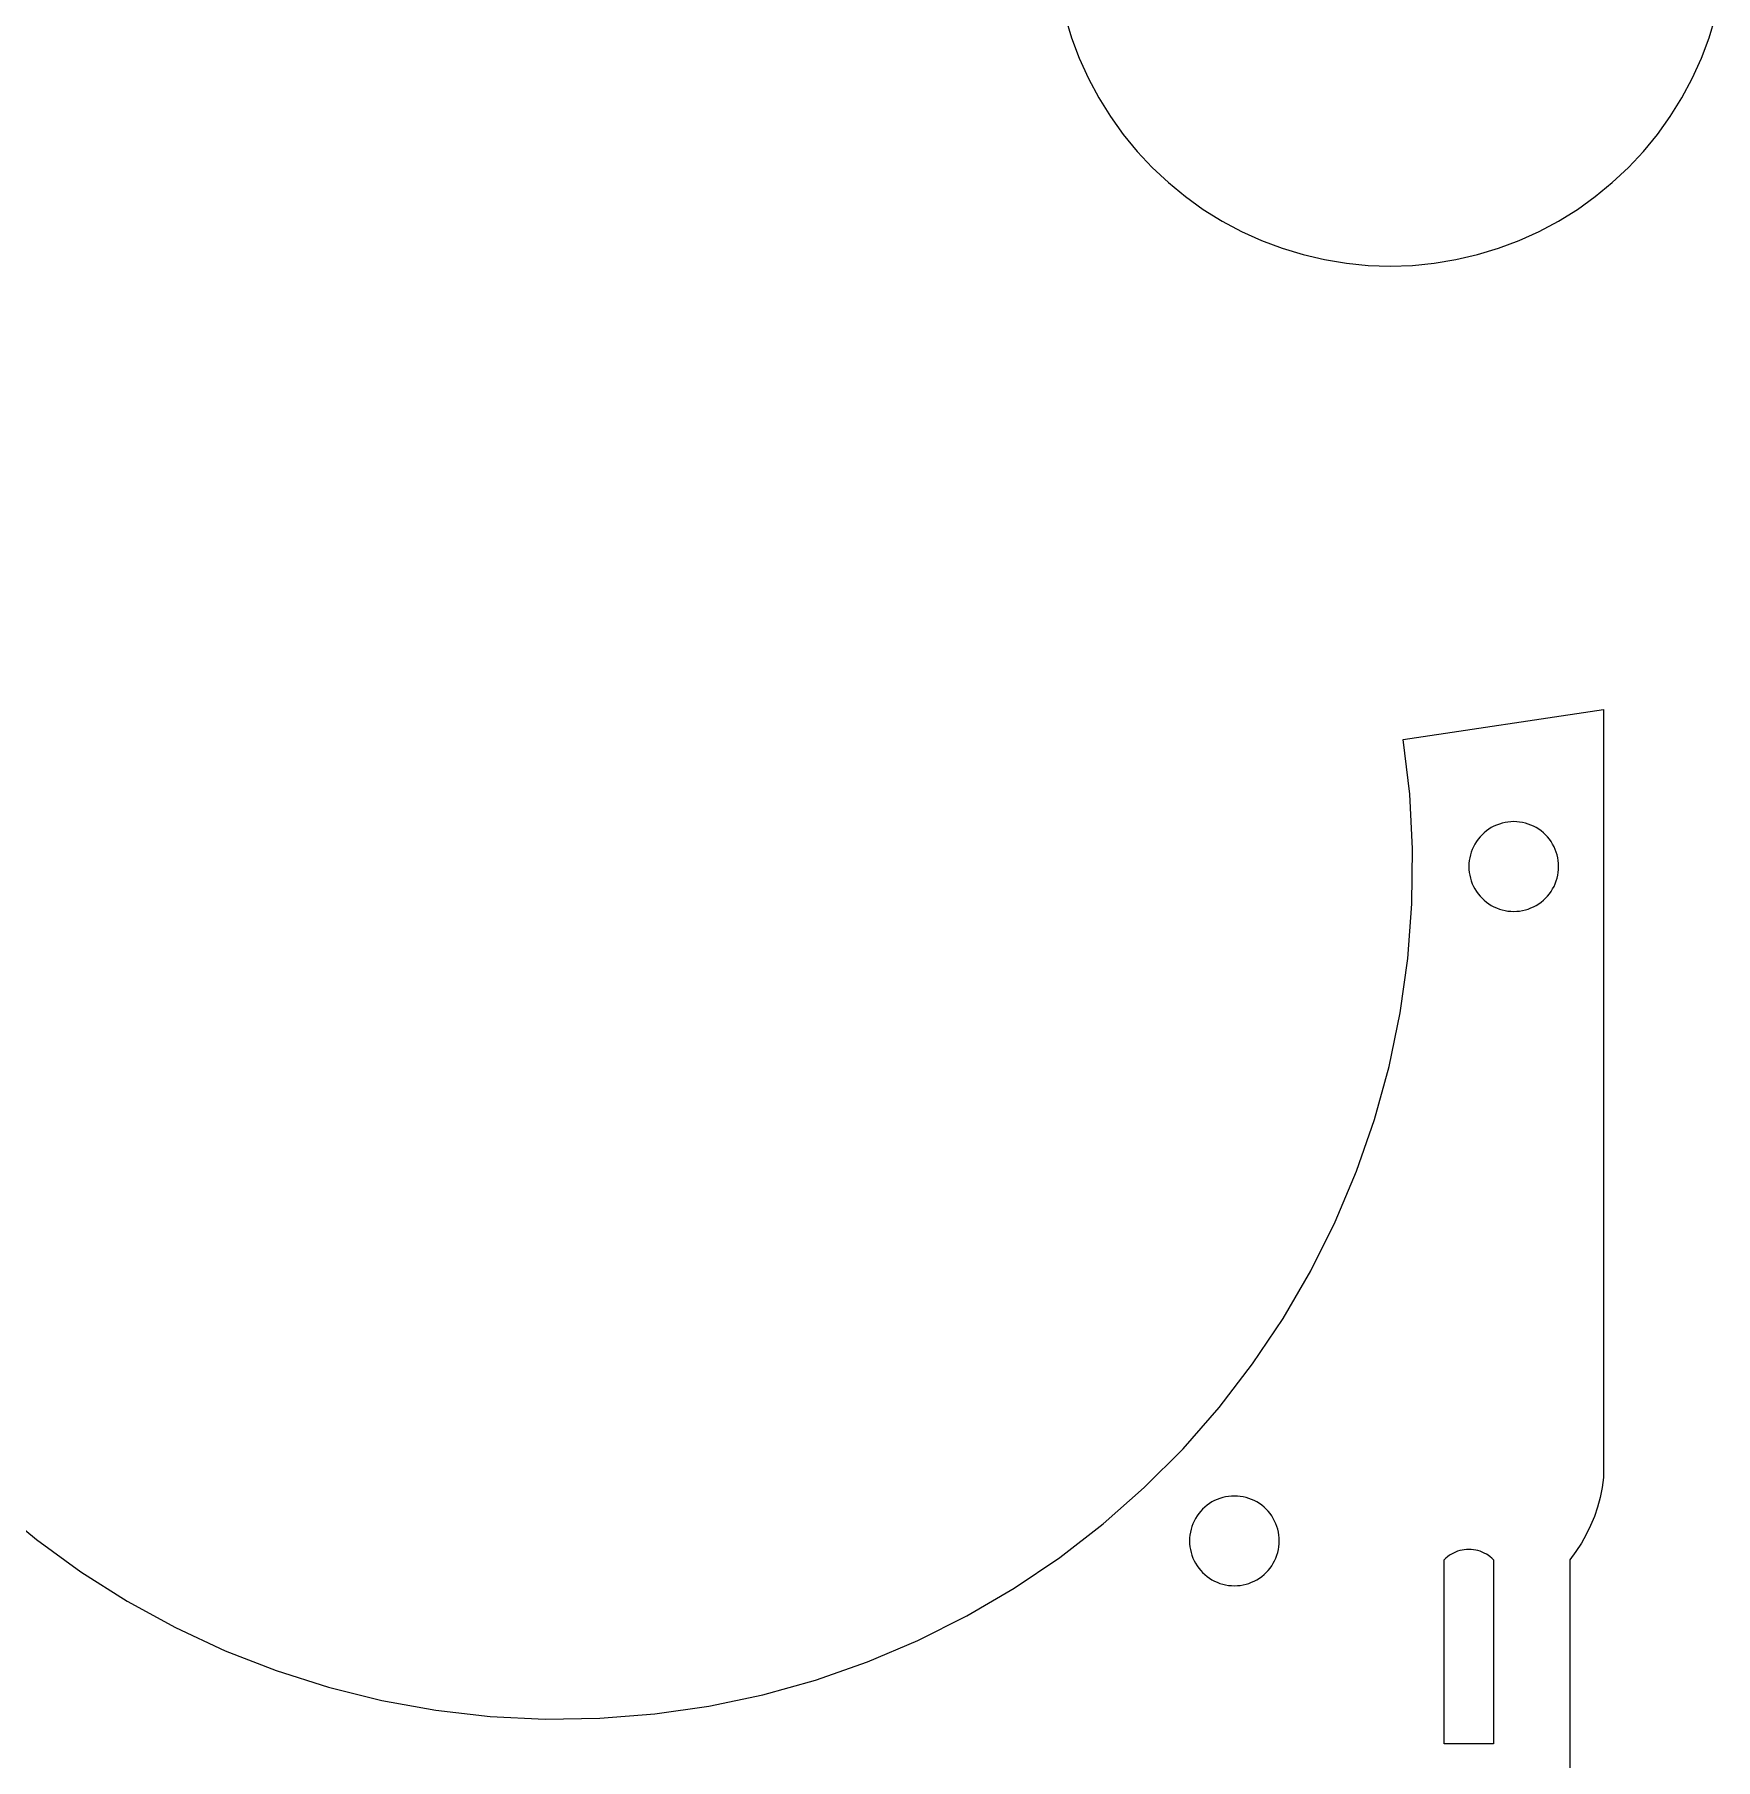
# Model space of a CAD drawing. Extents: x -403 to 403, y -278 to 278.
# Drawn here: x -326.4 to -251.5, y -26.2 to 50.6 of the extents above; entities that cross this region are included whole.
import ezdxf

# ---------------------------------------------------------------- set-up
doc = ezdxf.new("R2010")
doc.units = 0
doc.layers.get('0').update_dxf_attribs({"linetype": 'CONTINUOUS'})

msp = doc.modelspace()

# ---------------------------------------------------------------- linework, layer by layer
for p, q in [((-280.517, 51.423), (-280.232, 50.484)), ((-251.824, 50.484), (-251.539, 51.423)), ((-280.232, 50.484), (-279.886, 49.565)), ((-252.17, 49.565), (-251.824, 50.484)), ((-279.886, 49.565), (-279.481, 48.671)), ((-252.575, 48.671), (-252.17, 49.565)), ((-279.481, 48.671), (-279.018, 47.805)), ((-253.038, 47.805), (-252.575, 48.671)), ((-279.018, 47.805), (-278.5, 46.972)), ((-253.556, 46.972), (-253.038, 47.805)), ((-278.5, 46.972), (-277.928, 46.174)), ((-254.128, 46.174), (-253.556, 46.972)), ((-277.928, 46.174), (-277.306, 45.415)), ((-254.75, 45.415), (-254.128, 46.174)), ((-277.306, 45.415), (-276.635, 44.699)), ((-255.421, 44.699), (-254.75, 45.415)), ((-276.635, 44.699), (-275.918, 44.028)), ((-256.138, 44.028), (-255.421, 44.699)), ((-275.918, 44.028), (-275.159, 43.405)), ((-256.897, 43.405), (-256.138, 44.028)), ((-275.159, 43.405), (-274.362, 42.833)), ((-257.695, 42.833), (-256.897, 43.405)), ((-274.362, 42.833), (-273.528, 42.315)), ((-273.528, 42.315), (-272.662, 41.852)), ((-259.394, 41.852), (-258.528, 42.315)), ((-258.528, 42.315), (-257.695, 42.833)), ((-272.662, 41.852), (-271.768, 41.447)), ((-260.288, 41.447), (-259.394, 41.852)), ((-271.768, 41.447), (-270.85, 41.101)), ((-270.85, 41.101), (-269.91, 40.816)), ((-269.91, 40.816), (-268.954, 40.594)), ((-263.102, 40.594), (-262.146, 40.816)), ((-262.146, 40.816), (-261.206, 41.101)), ((-261.206, 41.101), (-260.288, 41.447)), ((-268.954, 40.594), (-267.986, 40.434)), ((-267.986, 40.434), (-267.009, 40.337)), ((-267.009, 40.337), (-266.028, 40.305)), ((-266.028, 40.305), (-265.047, 40.337)), ((-265.047, 40.337), (-264.07, 40.434)), ((-264.07, 40.434), (-263.102, 40.594)), ((-265.451, 19.205), (-256.528, 20.549)), ((-256.528, 20.549), (-256.528, -13.678)), ((-265.165, 16.777), (-265.451, 19.205)), ((-265.036, 14.335), (-265.165, 16.777)), ((-261.293, 15.396), (-261.412, 15.342)), ((-261.17, 15.442), (-261.293, 15.396)), ((-261.045, 15.48), (-261.17, 15.442)), ((-260.918, 15.51), (-261.045, 15.48)), ((-260.789, 15.531), (-260.918, 15.51)), ((-260.658, 15.544), (-260.789, 15.531)), ((-260.528, 15.549), (-260.658, 15.544)), ((-260.397, 15.544), (-260.528, 15.549)), ((-260.267, 15.531), (-260.397, 15.544)), ((-260.137, 15.51), (-260.267, 15.531)), ((-260.01, 15.48), (-260.137, 15.51)), ((-259.885, 15.442), (-260.01, 15.48)), ((-259.762, 15.396), (-259.885, 15.442)), ((-259.643, 15.342), (-259.762, 15.396)), ((-262.191, 14.66), (-262.26, 14.549)), ((-262.114, 14.766), (-262.191, 14.66)), ((-262.031, 14.867), (-262.114, 14.766)), ((-261.942, 14.963), (-262.031, 14.867)), ((-261.846, 15.052), (-261.942, 14.963)), ((-261.745, 15.135), (-261.846, 15.052)), ((-261.639, 15.211), (-261.745, 15.135)), ((-261.528, 15.281), (-261.639, 15.211)), ((-261.412, 15.342), (-261.528, 15.281)), ((-259.528, 15.281), (-259.643, 15.342)), ((-259.416, 15.211), (-259.528, 15.281)), ((-259.31, 15.135), (-259.416, 15.211)), ((-259.209, 15.052), (-259.31, 15.135)), ((-259.113, 14.963), (-259.209, 15.052)), ((-259.024, 14.867), (-259.113, 14.963)), ((-258.941, 14.766), (-259.024, 14.867)), ((-258.865, 14.66), (-258.941, 14.766)), ((-258.796, 14.549), (-258.865, 14.66)), ((-265.064, 11.89), (-265.036, 14.335)), ((-262.489, 13.939), (-262.511, 13.81)), ((-262.459, 14.066), (-262.489, 13.939)), ((-262.421, 14.191), (-262.459, 14.066)), ((-262.375, 14.314), (-262.421, 14.191)), ((-262.321, 14.433), (-262.375, 14.314)), ((-262.26, 14.549), (-262.321, 14.433)), ((-258.734, 14.433), (-258.796, 14.549)), ((-258.68, 14.314), (-258.734, 14.433)), ((-258.634, 14.191), (-258.68, 14.314)), ((-258.596, 14.066), (-258.634, 14.191)), ((-258.566, 13.939), (-258.596, 14.066)), ((-258.545, 13.81), (-258.566, 13.939)), ((-262.523, 13.679), (-262.528, 13.549)), ((-262.528, 13.549), (-262.523, 13.418)), ((-262.511, 13.81), (-262.523, 13.679)), ((-262.523, 13.418), (-262.511, 13.287)), ((-262.511, 13.287), (-262.489, 13.158)), ((-262.489, 13.158), (-262.459, 13.031)), ((-258.596, 13.031), (-258.566, 13.158)), ((-258.566, 13.158), (-258.545, 13.287)), ((-258.532, 13.679), (-258.545, 13.81)), ((-258.545, 13.287), (-258.532, 13.418)), ((-258.528, 13.549), (-258.532, 13.679)), ((-258.532, 13.418), (-258.528, 13.549)), ((-262.459, 13.031), (-262.421, 12.906)), ((-262.421, 12.906), (-262.375, 12.783)), ((-262.375, 12.783), (-262.321, 12.664)), ((-262.321, 12.664), (-262.26, 12.549)), ((-262.26, 12.549), (-262.191, 12.437)), ((-262.191, 12.437), (-262.114, 12.331)), ((-262.114, 12.331), (-262.031, 12.23)), ((-259.024, 12.23), (-258.941, 12.331)), ((-258.941, 12.331), (-258.865, 12.437)), ((-258.865, 12.437), (-258.796, 12.549)), ((-258.796, 12.549), (-258.734, 12.664)), ((-258.734, 12.664), (-258.68, 12.783)), ((-258.68, 12.783), (-258.634, 12.906)), ((-258.634, 12.906), (-258.596, 13.031)), ((-265.249, 9.452), (-265.064, 11.89)), ((-262.031, 12.23), (-261.942, 12.134)), ((-261.942, 12.134), (-261.846, 12.045)), ((-261.846, 12.045), (-261.745, 11.962)), ((-261.745, 11.962), (-261.639, 11.886)), ((-261.639, 11.886), (-261.528, 11.816)), ((-261.528, 11.816), (-261.412, 11.755)), ((-261.412, 11.755), (-261.293, 11.701)), ((-261.293, 11.701), (-261.17, 11.655)), ((-261.17, 11.655), (-261.045, 11.617)), ((-261.045, 11.617), (-260.918, 11.587)), ((-260.918, 11.587), (-260.789, 11.566)), ((-260.789, 11.566), (-260.658, 11.553)), ((-260.658, 11.553), (-260.528, 11.549)), ((-260.528, 11.549), (-260.397, 11.553)), ((-260.397, 11.553), (-260.267, 11.566)), ((-260.267, 11.566), (-260.137, 11.587)), ((-260.137, 11.587), (-260.01, 11.617)), ((-260.01, 11.617), (-259.885, 11.655)), ((-259.885, 11.655), (-259.762, 11.701)), ((-259.762, 11.701), (-259.643, 11.755)), ((-259.643, 11.755), (-259.528, 11.816)), ((-259.528, 11.816), (-259.416, 11.886)), ((-259.416, 11.886), (-259.31, 11.962)), ((-259.31, 11.962), (-259.209, 12.045)), ((-259.209, 12.045), (-259.113, 12.134)), ((-259.113, 12.134), (-259.024, 12.23)), ((-265.591, 7.031), (-265.249, 9.452)), ((-266.087, 4.637), (-265.591, 7.031)), ((-266.737, 2.28), (-266.087, 4.637)), ((-267.537, -0.031), (-266.737, 2.28)), ((-268.484, -2.285), (-267.537, -0.031)), ((-269.573, -4.474), (-268.484, -2.285)), ((-270.802, -6.588), (-269.573, -4.474)), ((-272.163, -8.619), (-270.802, -6.588)), ((-273.653, -10.558), (-272.163, -8.619)), ((-275.264, -12.397), (-273.653, -10.558)), ((-276.99, -14.129), (-275.264, -12.397)), ((-256.528, -13.678), (-256.591, -14.128)), ((-278.824, -15.746), (-276.99, -14.129)), ((-273.493, -14.572), (-273.618, -14.61)), ((-273.366, -14.542), (-273.493, -14.572)), ((-273.237, -14.521), (-273.366, -14.542)), ((-273.106, -14.508), (-273.237, -14.521)), ((-272.976, -14.504), (-273.106, -14.508)), ((-272.845, -14.508), (-272.976, -14.504)), ((-272.715, -14.521), (-272.845, -14.508)), ((-272.585, -14.542), (-272.715, -14.521)), ((-272.458, -14.572), (-272.585, -14.542)), ((-272.333, -14.61), (-272.458, -14.572)), ((-256.68, -14.567), (-256.795, -14.995)), ((-256.591, -14.128), (-256.68, -14.567)), ((-328.236, -14.886), (-326.355, -16.449)), ((-274.562, -15.286), (-274.639, -15.392)), ((-274.479, -15.185), (-274.562, -15.286)), ((-274.39, -15.089), (-274.479, -15.185)), ((-274.294, -15), (-274.39, -15.089)), ((-274.193, -14.917), (-274.294, -15)), ((-274.087, -14.841), (-274.193, -14.917)), ((-273.976, -14.771), (-274.087, -14.841)), ((-273.86, -14.71), (-273.976, -14.771)), ((-273.741, -14.656), (-273.86, -14.71)), ((-273.618, -14.61), (-273.741, -14.656)), ((-272.21, -14.656), (-272.333, -14.61)), ((-272.091, -14.71), (-272.21, -14.656)), ((-271.976, -14.771), (-272.091, -14.71)), ((-271.864, -14.841), (-271.976, -14.771)), ((-271.758, -14.917), (-271.864, -14.841)), ((-271.657, -15), (-271.758, -14.917)), ((-271.561, -15.089), (-271.657, -15)), ((-271.472, -15.185), (-271.561, -15.089)), ((-271.389, -15.286), (-271.472, -15.185)), ((-271.313, -15.392), (-271.389, -15.286)), ((-256.795, -14.995), (-256.935, -15.413)), ((-280.758, -17.242), (-278.824, -15.746)), ((-274.937, -16.113), (-274.958, -16.242)), ((-274.907, -15.986), (-274.937, -16.113)), ((-274.869, -15.861), (-274.907, -15.986)), ((-274.823, -15.738), (-274.869, -15.861)), ((-274.769, -15.619), (-274.823, -15.738)), ((-274.708, -15.504), (-274.769, -15.619)), ((-274.639, -15.392), (-274.708, -15.504)), ((-271.244, -15.504), (-271.313, -15.392)), ((-271.182, -15.619), (-271.244, -15.504)), ((-271.128, -15.738), (-271.182, -15.619)), ((-271.082, -15.861), (-271.128, -15.738)), ((-271.044, -15.986), (-271.082, -15.861)), ((-271.014, -16.113), (-271.044, -15.986)), ((-270.993, -16.242), (-271.014, -16.113)), ((-257.102, -15.82), (-257.295, -16.217)), ((-256.935, -15.413), (-257.102, -15.82)), ((-326.355, -16.449), (-324.378, -17.887)), ((-274.971, -16.373), (-274.976, -16.504)), ((-274.976, -16.504), (-274.971, -16.634)), ((-274.958, -16.242), (-274.971, -16.373)), ((-274.971, -16.634), (-274.958, -16.765)), ((-274.958, -16.765), (-274.937, -16.894)), ((-274.937, -16.894), (-274.907, -17.021)), ((-271.044, -17.021), (-271.014, -16.894)), ((-271.014, -16.894), (-270.993, -16.765)), ((-270.98, -16.373), (-270.993, -16.242)), ((-270.993, -16.765), (-270.98, -16.634)), ((-270.976, -16.504), (-270.98, -16.373)), ((-270.98, -16.634), (-270.976, -16.504)), ((-262.731, -16.899), (-262.831, -16.916)), ((-262.629, -16.889), (-262.731, -16.899)), ((-262.528, -16.886), (-262.629, -16.889)), ((-262.426, -16.889), (-262.528, -16.886)), ((-262.325, -16.899), (-262.426, -16.889)), ((-262.224, -16.916), (-262.325, -16.899)), ((-257.513, -16.602), (-257.757, -16.977)), ((-257.295, -16.217), (-257.513, -16.602)), ((-282.785, -18.611), (-280.758, -17.242)), ((-274.907, -17.021), (-274.869, -17.146)), ((-274.869, -17.146), (-274.823, -17.269)), ((-274.823, -17.269), (-274.769, -17.388)), ((-274.769, -17.388), (-274.708, -17.504)), ((-274.708, -17.504), (-274.639, -17.615)), ((-274.639, -17.615), (-274.562, -17.721)), ((-271.389, -17.721), (-271.313, -17.615)), ((-271.313, -17.615), (-271.244, -17.504)), ((-271.244, -17.504), (-271.182, -17.388)), ((-271.182, -17.388), (-271.128, -17.269)), ((-271.128, -17.269), (-271.082, -17.146)), ((-271.082, -17.146), (-271.044, -17.021)), ((-263.553, -17.272), (-263.628, -17.342)), ((-263.628, -25.542), (-263.628, -17.342)), ((-263.475, -17.208), (-263.553, -17.272)), ((-263.392, -17.148), (-263.475, -17.208)), ((-263.305, -17.094), (-263.392, -17.148)), ((-263.216, -17.046), (-263.305, -17.094)), ((-263.123, -17.004), (-263.216, -17.046)), ((-263.028, -16.969), (-263.123, -17.004)), ((-262.93, -16.939), (-263.028, -16.969)), ((-262.831, -16.916), (-262.93, -16.939)), ((-262.125, -16.939), (-262.224, -16.916)), ((-262.028, -16.969), (-262.125, -16.939)), ((-261.932, -17.004), (-262.028, -16.969)), ((-261.84, -17.046), (-261.932, -17.004)), ((-261.75, -17.094), (-261.84, -17.046)), ((-261.663, -17.148), (-261.75, -17.094)), ((-261.581, -17.208), (-261.663, -17.148)), ((-261.502, -17.272), (-261.581, -17.208)), ((-261.428, -17.342), (-261.502, -17.272)), ((-261.428, -17.342), (-261.428, -25.542)), ((-257.757, -16.977), (-258.028, -17.342)), ((-258.028, -17.342), (-258.028, -62.271)), ((-324.378, -17.887), (-322.312, -19.195)), ((-274.562, -17.721), (-274.479, -17.822)), ((-274.479, -17.822), (-274.39, -17.918)), ((-274.39, -17.918), (-274.294, -18.007)), ((-274.294, -18.007), (-274.193, -18.09)), ((-274.193, -18.09), (-274.087, -18.166)), ((-274.087, -18.166), (-273.976, -18.236)), ((-273.976, -18.236), (-273.86, -18.297)), ((-273.86, -18.297), (-273.741, -18.351)), ((-273.741, -18.351), (-273.618, -18.397)), ((-273.618, -18.397), (-273.493, -18.435)), ((-273.493, -18.435), (-273.366, -18.465)), ((-272.585, -18.465), (-272.458, -18.435)), ((-272.458, -18.435), (-272.333, -18.397)), ((-272.333, -18.397), (-272.21, -18.351)), ((-272.21, -18.351), (-272.091, -18.297)), ((-272.091, -18.297), (-271.976, -18.236)), ((-271.976, -18.236), (-271.864, -18.166)), ((-271.864, -18.166), (-271.758, -18.09)), ((-271.758, -18.09), (-271.657, -18.007)), ((-271.657, -18.007), (-271.561, -17.918)), ((-271.561, -17.918), (-271.472, -17.822)), ((-271.472, -17.822), (-271.389, -17.721)), ((-322.312, -19.195), (-320.166, -20.367)), ((-284.895, -19.846), (-282.785, -18.611)), ((-273.366, -18.465), (-273.237, -18.486)), ((-273.237, -18.486), (-273.106, -18.499)), ((-273.106, -18.499), (-272.976, -18.504)), ((-272.976, -18.504), (-272.845, -18.499)), ((-272.845, -18.499), (-272.715, -18.486)), ((-272.715, -18.486), (-272.585, -18.465)), ((-287.08, -20.943), (-284.895, -19.846)), ((-320.166, -20.367), (-317.949, -21.399)), ((-317.949, -21.399), (-315.671, -22.286)), ((-289.331, -21.897), (-287.08, -20.943)), ((-315.671, -22.286), (-313.34, -23.025)), ((-291.639, -22.705), (-289.331, -21.897)), ((-313.34, -23.025), (-310.967, -23.613)), ((-293.994, -23.362), (-291.639, -22.705)), ((-310.967, -23.613), (-308.56, -24.047)), ((-296.387, -23.867), (-293.994, -23.362)), ((-308.56, -24.047), (-306.131, -24.325)), ((-306.131, -24.325), (-303.689, -24.446)), ((-303.689, -24.446), (-301.244, -24.41)), ((-301.244, -24.41), (-298.807, -24.216)), ((-298.807, -24.216), (-296.387, -23.867)), ((-261.428, -25.542), (-263.628, -25.542))]:
    msp.add_line(p, q)

doc.saveas('drawing.dxf')
